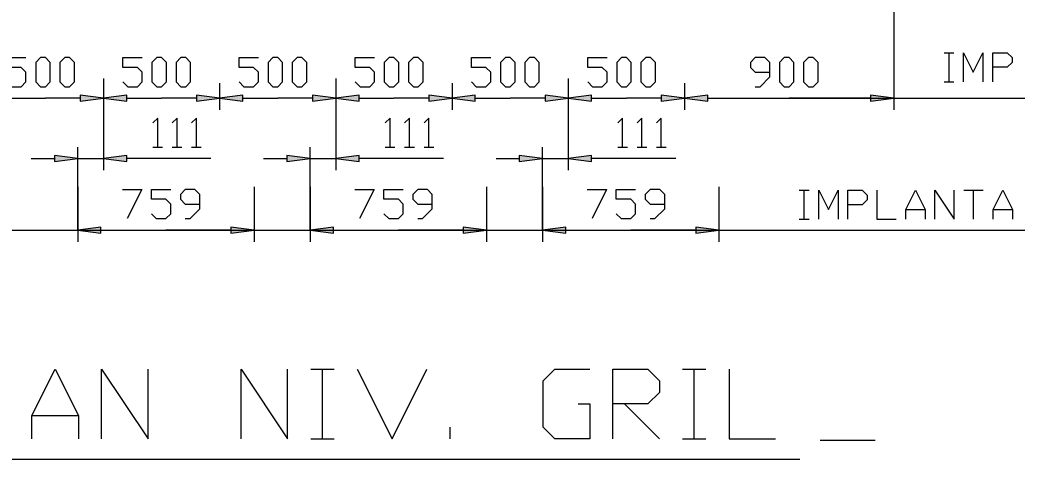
# Model space of a CAD drawing. Header units: millimetres. Extents: x 53635 to 142317, y 101101 to 147193.
# Drawn here: x 73456 to 77747, y 102961 to 104854 of the extents above; entities that cross this region are included whole.
import ezdxf

# ---------------------------------------------------------------- set-up
doc = ezdxf.new("R2010")
doc.units = ezdxf.units.MM
doc.header["$LTSCALE"] = 0.5
doc.header["$MEASUREMENT"] = 0
doc.layers.get('0').update_dxf_attribs({"lineweight": 0})
doc.layers.add('COT', color=3, linetype='Continuous', lineweight=0)
doc.styles.add('_TCW_TXTSTY_1', font='TIMES.TTF')
doc.styles.get("Standard").update_dxf_attribs({"font": 'TXT.SHX'})
doc.dimstyles.get("Standard").update_dxf_attribs({"dimscale": 10, "dimtxt": 1.5, "dimasz": 2, "dimexe": 1, "dimexo": 1, "dimgap": 1, "dimtad": 1, "dimrnd": 0.5, "dimdsep": 46, "dimtxsty": '_TCW_TXTSTY_1', "dimcen": 0.09, "dimclrd": 3, "dimclre": 3, "dimclrt": 3, "dimadec": 0, "dimazin": 0, "dimtfac": 1, "dimtdec": 3, "dimtmove": 0, "dimatfit": 0, "dimfxl": 1, "dimfrac": 2, "dimtolj": 1, "dimtzin": 0, "dimarcsym": 0})

# ---------------------------------------------------------------- blocks, each defined once
blk = doc.blocks.new('*D123')
at = {"layer": 'COT', "linetype": 'Continuous', "ltscale": 2}
for points in [[(75315.8, 104516), (75415.8, 104503), (75415.8, 104529)], [(75815.9, 104516), (75715.9, 104529), (75715.9, 104503)]]:
    blk.add_hatch(color=3, dxfattribs=at).paths.add_polyline_path(points)
at = {"linetype": 'ByBlock', "flags": 128}
for points in [[(75399.2, 104586.8), (75420, 104566), (75461.7, 104566), (75482.5, 104586.8), (75482.5, 104628.5), (75461.7, 104649.3), (75399.2, 104649.3), (75399.2, 104691), (75482.5, 104691)], [(75545, 104566), (75565.8, 104566), (75586.7, 104586.8), (75586.7, 104670.2), (75565.8, 104691), (75545, 104691), (75524.2, 104670.2), (75524.2, 104586.8), (75545, 104566)], [(75649.2, 104566), (75670, 104566), (75690.8, 104586.8), (75690.8, 104670.2), (75670, 104691), (75649.2, 104691), (75628.3, 104670.2), (75628.3, 104586.8), (75649.2, 104566)]]:
    blk.add_lwpolyline(points, dxfattribs=at)
at = {"layer": 'COT', "color": 3, "linetype": 'Continuous', "ltscale": 2}
for p, q in [((75815.9, 104601.5), (75815.9, 104466)), ((75315.8, 104581.1), (75315.8, 104466))]:
    blk.add_line(p, q, dxfattribs=at)
at = {"layer": 'COT', "color": 3, "linetype": 'Continuous', "ltscale": 2, "flags": 128}
for points in [[(75315.8, 104516), (75415.8, 104503), (75415.8, 104529)], [(75815.9, 104516), (75715.9, 104529), (75715.9, 104503)]]:
    blk.add_lwpolyline(points, close=True, dxfattribs=at)
for points in [[(75415.8, 104516), (75415.8, 104516), (75415.8, 104516), (75565.8, 104516)], [(75715.9, 104516), (75715.9, 104516), (75715.9, 104516), (75565.8, 104516)]]:
    blk.add_lwpolyline(points, dxfattribs=at)
blk = doc.blocks.new('*D127')
at = {"layer": 'COT', "linetype": 'Continuous', "ltscale": 2}
for points in [[(74315.8, 104516), (74415.8, 104503), (74415.8, 104529)], [(74815.9, 104516), (74715.9, 104529), (74715.9, 104503)]]:
    blk.add_hatch(color=3, dxfattribs=at).paths.add_polyline_path(points)
at = {"linetype": 'ByBlock', "flags": 128}
for points in [[(74399.2, 104586.8), (74420, 104566), (74461.7, 104566), (74482.5, 104586.8), (74482.5, 104628.5), (74461.7, 104649.3), (74399.2, 104649.3), (74399.2, 104691), (74482.5, 104691)], [(74545, 104566), (74565.8, 104566), (74586.7, 104586.8), (74586.7, 104670.2), (74565.8, 104691), (74545, 104691), (74524.2, 104670.2), (74524.2, 104586.8), (74545, 104566)], [(74649.2, 104566), (74670, 104566), (74690.8, 104586.8), (74690.8, 104670.2), (74670, 104691), (74649.2, 104691), (74628.3, 104670.2), (74628.3, 104586.8), (74649.2, 104566)]]:
    blk.add_lwpolyline(points, dxfattribs=at)
at = {"layer": 'COT', "color": 3, "linetype": 'Continuous', "ltscale": 2}
for p, q in [((74815.9, 104601.5), (74815.9, 104466)), ((74315.8, 104581.1), (74315.8, 104466))]:
    blk.add_line(p, q, dxfattribs=at)
at = {"layer": 'COT', "color": 3, "linetype": 'Continuous', "ltscale": 2, "flags": 128}
for points in [[(74315.8, 104516), (74415.8, 104503), (74415.8, 104529)], [(74815.9, 104516), (74715.9, 104529), (74715.9, 104503)]]:
    blk.add_lwpolyline(points, close=True, dxfattribs=at)
for points in [[(74415.8, 104516), (74415.8, 104516), (74415.8, 104516), (74565.8, 104516)], [(74715.9, 104516), (74715.9, 104516), (74715.9, 104516), (74565.8, 104516)]]:
    blk.add_lwpolyline(points, dxfattribs=at)
blk = doc.blocks.new('*D128')
at = {"layer": 'COT', "linetype": 'Continuous', "ltscale": 2}
for points in [[(73315.8, 104516), (73415.8, 104503), (73415.8, 104529)], [(73815.9, 104516), (73715.9, 104529), (73715.9, 104503)]]:
    blk.add_hatch(color=3, dxfattribs=at).paths.add_polyline_path(points)
at = {"linetype": 'ByBlock', "flags": 128}
for points in [[(73399.2, 104586.8), (73420, 104566), (73461.7, 104566), (73482.5, 104586.8), (73482.5, 104628.5), (73461.7, 104649.3), (73399.2, 104649.3), (73399.2, 104691), (73482.5, 104691)], [(73545, 104566), (73565.8, 104566), (73586.7, 104586.8), (73586.7, 104670.2), (73565.8, 104691), (73545, 104691), (73524.2, 104670.2), (73524.2, 104586.8), (73545, 104566)], [(73649.2, 104566), (73670, 104566), (73690.8, 104586.8), (73690.8, 104670.2), (73670, 104691), (73649.2, 104691), (73628.3, 104670.2), (73628.3, 104586.8), (73649.2, 104566)]]:
    blk.add_lwpolyline(points, dxfattribs=at)
at = {"layer": 'COT', "color": 3, "linetype": 'Continuous', "ltscale": 2}
for p, q in [((73815.9, 104601.5), (73815.9, 104466)), ((73315.8, 104581.1), (73315.8, 104466))]:
    blk.add_line(p, q, dxfattribs=at)
at = {"layer": 'COT', "color": 3, "linetype": 'Continuous', "ltscale": 2, "flags": 128}
for points in [[(73315.8, 104516), (73415.8, 104503), (73415.8, 104529)], [(73815.9, 104516), (73715.9, 104529), (73715.9, 104503)]]:
    blk.add_lwpolyline(points, close=True, dxfattribs=at)
for points in [[(73415.8, 104516), (73415.8, 104516), (73415.8, 104516), (73565.8, 104516)], [(73715.9, 104516), (73715.9, 104516), (73715.9, 104516), (73565.8, 104516)]]:
    blk.add_lwpolyline(points, dxfattribs=at)
blk = doc.blocks.new('*D129')
at = {"layer": 'COT', "linetype": 'Continuous', "ltscale": 2}
for points in [[(73815.9, 104516), (73915.9, 104503), (73915.9, 104529)], [(74315.8, 104516), (74215.8, 104529), (74215.8, 104503)]]:
    blk.add_hatch(color=3, dxfattribs=at).paths.add_polyline_path(points)
at = {"linetype": 'ByBlock', "flags": 128}
for points in [[(73899.2, 104586.8), (73920, 104566), (73961.7, 104566), (73982.5, 104586.8), (73982.5, 104628.5), (73961.7, 104649.3), (73899.2, 104649.3), (73899.2, 104691), (73982.5, 104691)], [(74045, 104566), (74065.8, 104566), (74086.7, 104586.8), (74086.7, 104670.2), (74065.8, 104691), (74045, 104691), (74024.2, 104670.2), (74024.2, 104586.8), (74045, 104566)], [(74149.2, 104566), (74170, 104566), (74190.8, 104586.8), (74190.8, 104670.2), (74170, 104691), (74149.2, 104691), (74128.3, 104670.2), (74128.3, 104586.8), (74149.2, 104566)]]:
    blk.add_lwpolyline(points, dxfattribs=at)
at = {"layer": 'COT', "color": 3, "linetype": 'Continuous', "ltscale": 2}
for p, q in [((73815.9, 104601.5), (73815.9, 104466)), ((74315.8, 104581.1), (74315.8, 104466))]:
    blk.add_line(p, q, dxfattribs=at)
at = {"layer": 'COT', "color": 3, "linetype": 'Continuous', "ltscale": 2, "flags": 128}
for points in [[(73815.9, 104516), (73915.9, 104503), (73915.9, 104529)], [(74315.8, 104516), (74215.8, 104529), (74215.8, 104503)]]:
    blk.add_lwpolyline(points, close=True, dxfattribs=at)
for points in [[(73915.9, 104516), (73915.9, 104516), (73915.9, 104516), (74065.8, 104516)], [(74215.8, 104516), (74215.8, 104516), (74215.8, 104516), (74065.8, 104516)]]:
    blk.add_lwpolyline(points, dxfattribs=at)
blk = doc.blocks.new('*D130')
at = {"layer": 'COT', "linetype": 'Continuous', "ltscale": 2}
for points in [[(74815.9, 104516), (74915.9, 104503), (74915.9, 104529)], [(75315.8, 104516), (75215.8, 104529), (75215.8, 104503)]]:
    blk.add_hatch(color=3, dxfattribs=at).paths.add_polyline_path(points)
at = {"linetype": 'ByBlock', "flags": 128}
for points in [[(74899.2, 104586.8), (74920, 104566), (74961.7, 104566), (74982.5, 104586.8), (74982.5, 104628.5), (74961.7, 104649.3), (74899.2, 104649.3), (74899.2, 104691), (74982.5, 104691)], [(75045, 104566), (75065.8, 104566), (75086.7, 104586.8), (75086.7, 104670.2), (75065.8, 104691), (75045, 104691), (75024.2, 104670.2), (75024.2, 104586.8), (75045, 104566)], [(75149.2, 104566), (75170, 104566), (75190.8, 104586.8), (75190.8, 104670.2), (75170, 104691), (75149.2, 104691), (75128.3, 104670.2), (75128.3, 104586.8), (75149.2, 104566)]]:
    blk.add_lwpolyline(points, dxfattribs=at)
at = {"layer": 'COT', "color": 3, "linetype": 'Continuous', "ltscale": 2}
for p, q in [((74815.9, 104601.5), (74815.9, 104466)), ((75315.8, 104581.1), (75315.8, 104466))]:
    blk.add_line(p, q, dxfattribs=at)
at = {"layer": 'COT', "color": 3, "linetype": 'Continuous', "ltscale": 2, "flags": 128}
for points in [[(74815.9, 104516), (74915.9, 104503), (74915.9, 104529)], [(75315.8, 104516), (75215.8, 104529), (75215.8, 104503)]]:
    blk.add_lwpolyline(points, close=True, dxfattribs=at)
for points in [[(74915.9, 104516), (74915.9, 104516), (74915.9, 104516), (75065.8, 104516)], [(75215.8, 104516), (75215.8, 104516), (75215.8, 104516), (75065.8, 104516)]]:
    blk.add_lwpolyline(points, dxfattribs=at)
blk = doc.blocks.new('*D131')
at = {"layer": 'COT', "linetype": 'Continuous', "ltscale": 2}
for points in [[(76315.8, 104516), (76415.8, 104503), (76415.8, 104529)], [(77215.9, 104516), (77115.9, 104529), (77115.9, 104503)]]:
    blk.add_hatch(color=3, dxfattribs=at).paths.add_polyline_path(points)
at = {"linetype": 'ByBlock', "flags": 128}
for points in [[(76620, 104566), (76640.8, 104566), (76682.5, 104607.7), (76682.5, 104670.2), (76661.7, 104691), (76620, 104691), (76599.2, 104670.2), (76599.2, 104649.3), (76620, 104628.5), (76682.5, 104628.5)], [(76745, 104566), (76765.8, 104566), (76786.7, 104586.8), (76786.7, 104670.2), (76765.8, 104691), (76745, 104691), (76724.2, 104670.2), (76724.2, 104586.8), (76745, 104566)], [(76849.2, 104566), (76870, 104566), (76890.8, 104586.8), (76890.8, 104670.2), (76870, 104691), (76849.2, 104691), (76828.3, 104670.2), (76828.3, 104586.8), (76849.2, 104566)]]:
    blk.add_lwpolyline(points, dxfattribs=at)
at = {"layer": 'COT', "color": 3, "linetype": 'Continuous', "ltscale": 2}
for p, q in [((77215.9, 105246.6), (77215.9, 104466)), ((76315.8, 104531.1), (76315.8, 104466))]:
    blk.add_line(p, q, dxfattribs=at)
at = {"layer": 'COT', "color": 3, "linetype": 'Continuous', "ltscale": 2, "flags": 128}
for points in [[(76315.8, 104516), (76415.8, 104503), (76415.8, 104529)], [(77215.9, 104516), (77115.9, 104529), (77115.9, 104503)]]:
    blk.add_lwpolyline(points, close=True, dxfattribs=at)
for points in [[(76415.8, 104516), (76415.8, 104516), (76415.8, 104516), (76765.8, 104516)], [(77115.9, 104516), (77115.9, 104516), (77115.9, 104516), (76765.8, 104516)]]:
    blk.add_lwpolyline(points, dxfattribs=at)
blk = doc.blocks.new('*D132')
at = {"layer": 'COT', "linetype": 'Continuous', "ltscale": 2}
for points in [[(75815.9, 104516), (75915.9, 104503), (75915.9, 104529)], [(76315.8, 104516), (76215.8, 104529), (76215.8, 104503)]]:
    blk.add_hatch(color=3, dxfattribs=at).paths.add_polyline_path(points)
at = {"linetype": 'ByBlock', "flags": 128}
for points in [[(75899.2, 104586.8), (75920, 104566), (75961.7, 104566), (75982.5, 104586.8), (75982.5, 104628.5), (75961.7, 104649.3), (75899.2, 104649.3), (75899.2, 104691), (75982.5, 104691)], [(76045, 104566), (76065.8, 104566), (76086.7, 104586.8), (76086.7, 104670.2), (76065.8, 104691), (76045, 104691), (76024.2, 104670.2), (76024.2, 104586.8), (76045, 104566)], [(76149.2, 104566), (76170, 104566), (76190.8, 104586.8), (76190.8, 104670.2), (76170, 104691), (76149.2, 104691), (76128.3, 104670.2), (76128.3, 104586.8), (76149.2, 104566)]]:
    blk.add_lwpolyline(points, dxfattribs=at)
at = {"layer": 'COT', "color": 3, "linetype": 'Continuous', "ltscale": 2}
for p, q in [((75815.9, 104601.5), (75815.9, 104466)), ((76315.8, 104581.1), (76315.8, 104466))]:
    blk.add_line(p, q, dxfattribs=at)
at = {"layer": 'COT', "color": 3, "linetype": 'Continuous', "ltscale": 2, "flags": 128}
for points in [[(75815.9, 104516), (75915.9, 104503), (75915.9, 104529)], [(76315.8, 104516), (76215.8, 104529), (76215.8, 104503)]]:
    blk.add_lwpolyline(points, close=True, dxfattribs=at)
for points in [[(75915.9, 104516), (75915.9, 104516), (75915.9, 104516), (76065.8, 104516)], [(76215.8, 104516), (76215.8, 104516), (76215.8, 104516), (76065.8, 104516)]]:
    blk.add_lwpolyline(points, dxfattribs=at)
blk = doc.blocks.new('*D135')
at = {"layer": 'COT', "linetype": 'Continuous', "ltscale": 2}
for points in [[(73705.1, 103947.3), (73805.1, 103934.3), (73805.1, 103960.3)], [(74464.1, 103947.3), (74364.1, 103960.3), (74364.1, 103934.3)]]:
    blk.add_hatch(color=3, dxfattribs=at).paths.add_polyline_path(points)
at = {"linetype": 'ByBlock', "flags": 128}
for points in [[(73897.1, 104122.3), (73980.5, 104122.3), (73918, 103997.3)], [(74022.1, 104018.2), (74043, 103997.3), (74084.6, 103997.3), (74105.5, 104018.2), (74105.5, 104059.8), (74084.6, 104080.7), (74022.1, 104080.7), (74022.1, 104122.3), (74105.5, 104122.3)], [(74168, 103997.3), (74188.8, 103997.3), (74230.5, 104039), (74230.5, 104101.5), (74209.6, 104122.3), (74168, 104122.3), (74147.1, 104101.5), (74147.1, 104080.7), (74168, 104059.8), (74230.5, 104059.8)]]:
    blk.add_lwpolyline(points, dxfattribs=at)
at = {"layer": 'COT', "color": 3, "linetype": 'Continuous', "ltscale": 2}
for p, q in [((73705.1, 104134.8), (73705.1, 103897.3)), ((74464.1, 104134.8), (74464.1, 103897.3))]:
    blk.add_line(p, q, dxfattribs=at)
at = {"layer": 'COT', "color": 3, "linetype": 'Continuous', "ltscale": 2, "flags": 128}
for points in [[(73705.1, 103947.3), (73805.1, 103934.3), (73805.1, 103960.3)], [(74464.1, 103947.3), (74364.1, 103960.3), (74364.1, 103934.3)]]:
    blk.add_lwpolyline(points, close=True, dxfattribs=at)
for points in [[(73805.1, 103947.3), (73805.1, 103947.3), (73805.1, 103947.3), (74084.6, 103947.3)], [(74364.1, 103947.3), (74364.1, 103947.3), (74364.1, 103947.3), (74084.6, 103947.3)]]:
    blk.add_lwpolyline(points, dxfattribs=at)
blk = doc.blocks.new('*D136')
at = {"layer": 'COT', "linetype": 'Continuous', "ltscale": 2}
for points in [[(74705.1, 103947.3), (74805.1, 103934.3), (74805.1, 103960.3)], [(75464.1, 103947.3), (75364.1, 103960.3), (75364.1, 103934.3)]]:
    blk.add_hatch(color=3, dxfattribs=at).paths.add_polyline_path(points)
at = {"linetype": 'ByBlock', "flags": 128}
for points in [[(74897.1, 104122.3), (74980.5, 104122.3), (74918, 103997.3)], [(75022.1, 104018.2), (75043, 103997.3), (75084.6, 103997.3), (75105.5, 104018.2), (75105.5, 104059.8), (75084.6, 104080.7), (75022.1, 104080.7), (75022.1, 104122.3), (75105.5, 104122.3)], [(75168, 103997.3), (75188.8, 103997.3), (75230.5, 104039), (75230.5, 104101.5), (75209.6, 104122.3), (75168, 104122.3), (75147.1, 104101.5), (75147.1, 104080.7), (75168, 104059.8), (75230.5, 104059.8)]]:
    blk.add_lwpolyline(points, dxfattribs=at)
at = {"layer": 'COT', "color": 3, "linetype": 'Continuous', "ltscale": 2}
for p, q in [((74705.1, 104134.8), (74705.1, 103897.3)), ((75464.1, 104134.8), (75464.1, 103897.3))]:
    blk.add_line(p, q, dxfattribs=at)
at = {"layer": 'COT', "color": 3, "linetype": 'Continuous', "ltscale": 2, "flags": 128}
for points in [[(74705.1, 103947.3), (74805.1, 103934.3), (74805.1, 103960.3)], [(75464.1, 103947.3), (75364.1, 103960.3), (75364.1, 103934.3)]]:
    blk.add_lwpolyline(points, close=True, dxfattribs=at)
for points in [[(74805.1, 103947.3), (74805.1, 103947.3), (74805.1, 103947.3), (75084.6, 103947.3)], [(75364.1, 103947.3), (75364.1, 103947.3), (75364.1, 103947.3), (75084.6, 103947.3)]]:
    blk.add_lwpolyline(points, dxfattribs=at)
blk = doc.blocks.new('*D137')
at = {"layer": 'COT', "linetype": 'Continuous', "ltscale": 2}
for points in [[(75705.1, 103947.3), (75805.1, 103934.3), (75805.1, 103960.3)], [(76464.1, 103947.3), (76364.1, 103960.3), (76364.1, 103934.3)]]:
    blk.add_hatch(color=3, dxfattribs=at).paths.add_polyline_path(points)
at = {"linetype": 'ByBlock', "flags": 128}
for points in [[(75897.1, 104122.3), (75980.5, 104122.3), (75918, 103997.3)], [(76022.1, 104018.2), (76043, 103997.3), (76084.6, 103997.3), (76105.5, 104018.2), (76105.5, 104059.8), (76084.6, 104080.7), (76022.1, 104080.7), (76022.1, 104122.3), (76105.5, 104122.3)], [(76168, 103997.3), (76188.8, 103997.3), (76230.5, 104039), (76230.5, 104101.5), (76209.6, 104122.3), (76168, 104122.3), (76147.1, 104101.5), (76147.1, 104080.7), (76168, 104059.8), (76230.5, 104059.8)]]:
    blk.add_lwpolyline(points, dxfattribs=at)
at = {"layer": 'COT', "color": 3, "linetype": 'Continuous', "ltscale": 2}
for p, q in [((75705.1, 104134.8), (75705.1, 103897.3)), ((76464.1, 104134.8), (76464.1, 103897.3))]:
    blk.add_line(p, q, dxfattribs=at)
at = {"layer": 'COT', "color": 3, "linetype": 'Continuous', "ltscale": 2, "flags": 128}
for points in [[(75705.1, 103947.3), (75805.1, 103934.3), (75805.1, 103960.3)], [(76464.1, 103947.3), (76364.1, 103960.3), (76364.1, 103934.3)]]:
    blk.add_lwpolyline(points, close=True, dxfattribs=at)
for points in [[(75805.1, 103947.3), (75805.1, 103947.3), (75805.1, 103947.3), (76084.6, 103947.3)], [(76364.1, 103947.3), (76364.1, 103947.3), (76364.1, 103947.3), (76084.6, 103947.3)]]:
    blk.add_lwpolyline(points, dxfattribs=at)
blk = doc.blocks.new('*D140')
at = {"layer": 'COT', "linetype": 'Continuous', "ltscale": 2}
for points in [[(73705.1, 104256), (73605.1, 104269), (73605.1, 104243)], [(73815.9, 104256), (73915.9, 104243), (73915.9, 104269)]]:
    blk.add_hatch(color=3, dxfattribs=at).paths.add_polyline_path(points)
at = {"linetype": 'ByBlock'}
for points in [[(74049.2, 104306), (74049.2, 104431), (74028.4, 104410.1)], [(74132.6, 104306), (74132.6, 104431), (74111.7, 104410.1)], [(74215.9, 104306), (74215.9, 104431), (74195.1, 104410.1)]]:
    blk.add_lwpolyline(points, dxfattribs=at)
at = {"linetype": 'ByBlock', "flags": 128}
for points in [[(74028.4, 104306), (74070.1, 104306)], [(74111.7, 104306), (74153.4, 104306)], [(74195.1, 104306), (74236.7, 104306)]]:
    blk.add_lwpolyline(points, dxfattribs=at)
at = {"layer": 'COT', "color": 3, "linetype": 'Continuous', "ltscale": 2}
for p, q in [((73815.9, 104551.5), (73815.9, 104206)), ((73705.1, 103947.3), (73705.1, 104306))]:
    blk.add_line(p, q, dxfattribs=at)
at = {"layer": 'COT', "color": 3, "linetype": 'Continuous', "ltscale": 2, "flags": 128}
for points in [[(73505.1, 104256), (73605.1, 104256)], [(74278.4, 104256), (74028.4, 104256), (73915.9, 104256)]]:
    blk.add_lwpolyline(points, dxfattribs=at)
for points in [[(73705.1, 104256), (73605.1, 104269), (73605.1, 104243)], [(73815.9, 104256), (73915.9, 104243), (73915.9, 104269)]]:
    blk.add_lwpolyline(points, close=True, dxfattribs=at)
at = {"layer": 'COT', "color": 3, "linetype": 'Continuous', "ltscale": 2}
blk.add_lwpolyline([(73705.1, 104256), (73815.9, 104256)], dxfattribs=at)
blk = doc.blocks.new('*D141')
at = {"layer": 'COT', "linetype": 'Continuous', "ltscale": 2}
for points in [[(74705.1, 104256), (74605.1, 104269), (74605.1, 104243)], [(74815.9, 104256), (74915.9, 104243), (74915.9, 104269)]]:
    blk.add_hatch(color=3, dxfattribs=at).paths.add_polyline_path(points)
at = {"linetype": 'ByBlock'}
for points in [[(75049.2, 104306), (75049.2, 104431), (75028.4, 104410.2)], [(75132.6, 104306), (75132.6, 104431), (75111.7, 104410.2)], [(75215.9, 104306), (75215.9, 104431), (75195.1, 104410.2)]]:
    blk.add_lwpolyline(points, dxfattribs=at)
at = {"linetype": 'ByBlock', "flags": 128}
for points in [[(75028.4, 104306), (75070.1, 104306)], [(75111.7, 104306), (75153.4, 104306)], [(75195.1, 104306), (75236.7, 104306)]]:
    blk.add_lwpolyline(points, dxfattribs=at)
at = {"layer": 'COT', "color": 3, "linetype": 'Continuous', "ltscale": 2}
for p, q in [((74815.9, 104551.5), (74815.9, 104206)), ((74705.1, 103947.3), (74705.1, 104306))]:
    blk.add_line(p, q, dxfattribs=at)
at = {"layer": 'COT', "color": 3, "linetype": 'Continuous', "ltscale": 2, "flags": 128}
for points in [[(74505.1, 104256), (74605.1, 104256)], [(75278.4, 104256), (75028.4, 104256), (74915.9, 104256)]]:
    blk.add_lwpolyline(points, dxfattribs=at)
for points in [[(74705.1, 104256), (74605.1, 104269), (74605.1, 104243)], [(74815.9, 104256), (74915.9, 104243), (74915.9, 104269)]]:
    blk.add_lwpolyline(points, close=True, dxfattribs=at)
at = {"layer": 'COT', "color": 3, "linetype": 'Continuous', "ltscale": 2}
blk.add_lwpolyline([(74705.1, 104256), (74815.9, 104256)], dxfattribs=at)
blk = doc.blocks.new('*D142')
at = {"layer": 'COT', "linetype": 'Continuous', "ltscale": 2}
for points in [[(75705.1, 104256), (75605.1, 104269), (75605.1, 104243)], [(75815.9, 104256), (75915.9, 104243), (75915.9, 104269)]]:
    blk.add_hatch(color=3, dxfattribs=at).paths.add_polyline_path(points)
at = {"linetype": 'ByBlock'}
for points in [[(76049.2, 104306), (76049.2, 104431), (76028.4, 104410.1)], [(76132.6, 104306), (76132.6, 104431), (76111.7, 104410.1)], [(76215.9, 104306), (76215.9, 104431), (76195.1, 104410.1)]]:
    blk.add_lwpolyline(points, dxfattribs=at)
at = {"linetype": 'ByBlock', "flags": 128}
for points in [[(76028.4, 104306), (76070.1, 104306)], [(76111.7, 104306), (76153.4, 104306)], [(76195.1, 104306), (76236.7, 104306)]]:
    blk.add_lwpolyline(points, dxfattribs=at)
at = {"layer": 'COT', "color": 3, "linetype": 'Continuous', "ltscale": 2}
for p, q in [((75815.9, 104551.5), (75815.9, 104206)), ((75705.1, 103947.3), (75705.1, 104306))]:
    blk.add_line(p, q, dxfattribs=at)
at = {"layer": 'COT', "color": 3, "linetype": 'Continuous', "ltscale": 2, "flags": 128}
for points in [[(75505.1, 104256), (75605.1, 104256)], [(76278.4, 104256), (76028.4, 104256), (75915.9, 104256)]]:
    blk.add_lwpolyline(points, dxfattribs=at)
for points in [[(75705.1, 104256), (75605.1, 104269), (75605.1, 104243)], [(75815.9, 104256), (75915.9, 104243), (75915.9, 104269)]]:
    blk.add_lwpolyline(points, close=True, dxfattribs=at)
at = {"layer": 'COT', "color": 3, "linetype": 'Continuous', "ltscale": 2}
blk.add_lwpolyline([(75705.1, 104256), (75815.9, 104256)], dxfattribs=at)

msp = doc.modelspace()

# ---------------------------------------------------------------- linework, layer by layer
at = {"linetype": 'ByBlock'}
for points in [[(77433.47, 104712.17), (77475.13, 104712.17)], [(77454.3, 104587.17), (77454.3, 104712.17)], [(76809.87, 104119.7), (76851.53, 104119.7)], [(76830.7, 103994.7), (76830.7, 104119.7)], [(77518.2, 104119.7), (77601.53, 104119.7)], [(77268.2, 104036.36), (77351.53, 104036.36)], [(77643.2, 104036.36), (77726.53, 104036.36)], [(74707.85, 103348.92), (74807.85, 103348.92)], [(74757.85, 103048.92), (74757.85, 103348.92)], [(76307.85, 103348.92), (76407.85, 103348.92)], [(76357.85, 103048.92), (76357.85, 103348.92)], [(76057.85, 103198.92), (76207.85, 103048.92)], [(73507.85, 103148.92), (73707.85, 103148.92)]]:
    msp.add_lwpolyline(points, dxfattribs=at)
at = {"linetype": 'ByBlock', "flags": 128}
for points in [[(77516.8, 104587.17), (77516.8, 104712.17), (77558.47, 104628.84), (77600.13, 104712.17), (77600.13, 104587.17)], [(77641.8, 104587.17), (77641.8, 104712.17), (77704.3, 104712.17), (77725.13, 104691.34), (77725.13, 104670.5), (77704.3, 104649.67), (77641.8, 104649.67)], [(77433.47, 104587.17), (77475.13, 104587.17)], [(76893.2, 103994.7), (76893.2, 104119.7), (76934.87, 104036.36), (76976.53, 104119.7), (76976.53, 103994.7)], [(77018.2, 103994.7), (77018.2, 104119.7), (77080.7, 104119.7), (77101.53, 104098.86), (77101.53, 104078.03), (77080.7, 104057.2), (77018.2, 104057.2)], [(77143.2, 104119.7), (77143.2, 103994.7), (77226.53, 103994.7)], [(77268.2, 103994.7), (77268.2, 104036.36), (77309.87, 104119.7), (77351.53, 104036.36), (77351.53, 103994.7)], [(77393.2, 103994.7), (77393.2, 104119.7), (77476.53, 103994.7), (77476.53, 104119.7)], [(77559.87, 103994.7), (77559.87, 104119.7)], [(77643.2, 103994.7), (77643.2, 104036.36), (77684.87, 104119.7), (77726.53, 104036.36), (77726.53, 103994.7)], [(76809.87, 103994.7), (76851.53, 103994.7)], [(73507.85, 103048.92), (73507.85, 103148.92), (73607.85, 103348.92), (73707.85, 103148.92), (73707.85, 103048.92)], [(73807.85, 103048.92), (73807.85, 103348.92), (74007.85, 103048.92), (74007.85, 103348.92)], [(74407.85, 103048.92), (74407.85, 103348.92), (74607.85, 103048.92), (74607.85, 103348.92)], [(74907.85, 103348.92), (75057.85, 103048.92), (75207.85, 103348.92)], [(75857.85, 103198.92), (75907.85, 103198.92), (75907.85, 103048.92), (75757.85, 103048.92), (75707.85, 103098.92), (75707.85, 103298.92), (75757.85, 103348.92), (75907.85, 103348.92)], [(76007.85, 103048.92), (76007.85, 103348.92), (76157.85, 103348.92), (76207.85, 103298.92), (76207.85, 103248.92), (76157.85, 103198.92), (76007.85, 103198.92)], [(76507.85, 103348.92), (76507.85, 103048.92), (76707.85, 103048.92)], [(75307.85, 103048.92), (75307.85, 103098.92)], [(74707.85, 103048.92), (74807.85, 103048.92)], [(76307.85, 103048.92), (76407.85, 103048.92)]]:
    msp.add_lwpolyline(points, dxfattribs=at)
at = {"layer": 'COT', "color": 2, "ltscale": 2}
msp.add_line((76415.79, 104515.99), (80153.56, 104515.99), dxfattribs=at)
at = {"layer": 'COT', "ltscale": 2}
msp.add_line((71342.09, 103947.34), (80101.91, 103947.34), dxfattribs=at)
at = {"layer": 'COT', "color": 6}
for p, q in [((77135.7, 103041.17), (76899.53, 103041.17)), ((70679.75, 102961.39), (76811.34, 102961.39))]:
    msp.add_line(p, q, dxfattribs=at)

# ---------------------------------------------------------------- dimensions: what is measured, and where the dimension line sits
at = {"layer": 'COT', "linetype": 'Continuous', "ltscale": 2}
for base, p1, p2, override, picture, middle in [((77215.89, 104515.99), (76315.79, 104581.14), (77215.89, 105296.59), {"dimscale": 50, "dimtxt": 2.5, "dimdec": 0, "dimtxsty": 'Standard', "dimtdec": 0}, '*D131', (76765.84, 104628.49)), ((73815.89, 104515.99), (73315.79, 104631.14), (73815.89, 104651.51), {"dimscale": 50, "dimtxt": 2.5, "dimdec": 0, "dimtxsty": 'Standard', "dimtdec": 0, "dimtmove": 1}, '*D128', (73565.84, 104628.49)), ((74315.79, 104515.99), (73815.89, 104651.51), (74315.79, 104631.14), {"dimscale": 50, "dimtxt": 2.5, "dimdec": 0, "dimtxsty": 'Standard', "dimtdec": 0, "dimtmove": 1}, '*D129', (74065.84, 104628.49)), ((74815.89, 104515.99), (74315.79, 104631.14), (74815.89, 104651.51), {"dimscale": 50, "dimtxt": 2.5, "dimdec": 0, "dimtxsty": 'Standard', "dimtdec": 0, "dimtmove": 1}, '*D127', (74565.84, 104628.49)), ((75315.79, 104515.99), (74815.89, 104651.51), (75315.79, 104631.14), {"dimscale": 50, "dimtxt": 2.5, "dimdec": 0, "dimtxsty": 'Standard', "dimtdec": 0, "dimtmove": 1}, '*D130', (75065.84, 104628.49)), ((75815.89, 104515.99), (75315.79, 104631.14), (75815.89, 104651.51), {"dimscale": 50, "dimtxt": 2.5, "dimdec": 0, "dimtxsty": 'Standard', "dimtdec": 0, "dimtmove": 1}, '*D123', (75565.84, 104628.49)), ((76315.79, 104515.99), (75815.89, 104651.51), (76315.79, 104631.14), {"dimscale": 50, "dimtxt": 2.5, "dimdec": 0, "dimtxsty": 'Standard', "dimtdec": 0, "dimtmove": 1}, '*D132', (76065.84, 104628.49)), ((73815.89, 104255.96), (73705.14, 103897.34), (73815.89, 104601.51), {"dimscale": 50, "dimtxt": 2.5, "dimdec": 0, "dimtxsty": 'Standard', "dimtdec": 0}, '*D140', (74153.39, 104368.46)), ((74815.89, 104255.98), (74705.14, 103897.34), (74815.89, 104601.51), {"dimscale": 50, "dimtxt": 2.5, "dimdec": 0, "dimtxsty": 'Standard', "dimtdec": 0}, '*D141', (75153.39, 104368.48)), ((75815.89, 104255.98), (75705.14, 103897.34), (75815.89, 104601.51), {"dimscale": 50, "dimtxt": 2.5, "dimdec": 0, "dimtxsty": 'Standard', "dimtdec": 0}, '*D142', (76153.39, 104368.48))]:
    dim = msp.add_linear_dim(base=base, p1=p1, p2=p2, dimstyle='Standard', override=override, dxfattribs=at)
    dim.commit()
    dim.dimension.update_dxf_attribs({"geometry": picture, "text_midpoint": middle})
for p1, p2, picture, middle in [((73705.14, 104184.84), (74464.14, 104184.84), '*D135', (74084.64, 104059.84)), ((74705.14, 104184.84), (75464.14, 104184.84), '*D136', (75084.64, 104059.84)), ((75705.14, 104184.84), (76464.14, 104184.84), '*D137', (76084.64, 104059.84))]:
    dim = msp.add_aligned_dim(p1=p1, p2=p2, distance=-237.5, dimstyle='Standard', override={"dimscale": 50, "dimtxt": 2.5, "dimdec": 0, "dimtxsty": 'Standard', "dimtdec": 0}, dxfattribs=at)
    dim.commit()
    dim.dimension.update_dxf_attribs({"geometry": picture, "text_midpoint": middle})

doc.saveas('drawing.dxf')
